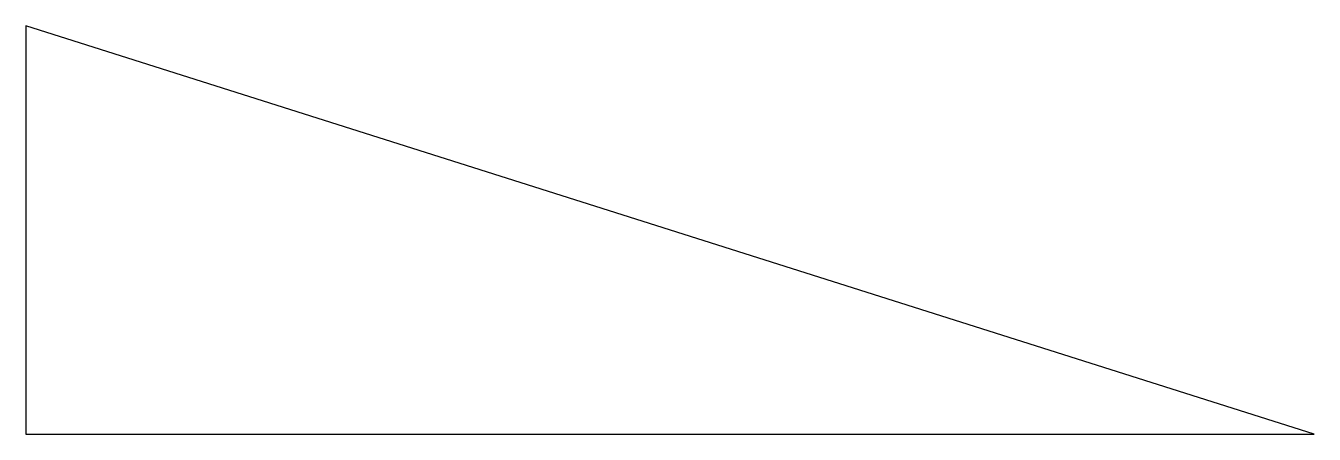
# Model space of a CAD drawing. Extents: x 0 to 1.45, y 0 to 0.46.
import ezdxf

# ---------------------------------------------------------------- set-up
doc = ezdxf.new("R2010")
doc.units = 0

msp = doc.modelspace()

# ---------------------------------------------------------------- linework, layer by layer
at = {"color": 18}
msp.add_lwpolyline([(0, 0), (1.45, 0), (0, 0.46)], close=True, dxfattribs=at)

doc.saveas('drawing.dxf')
